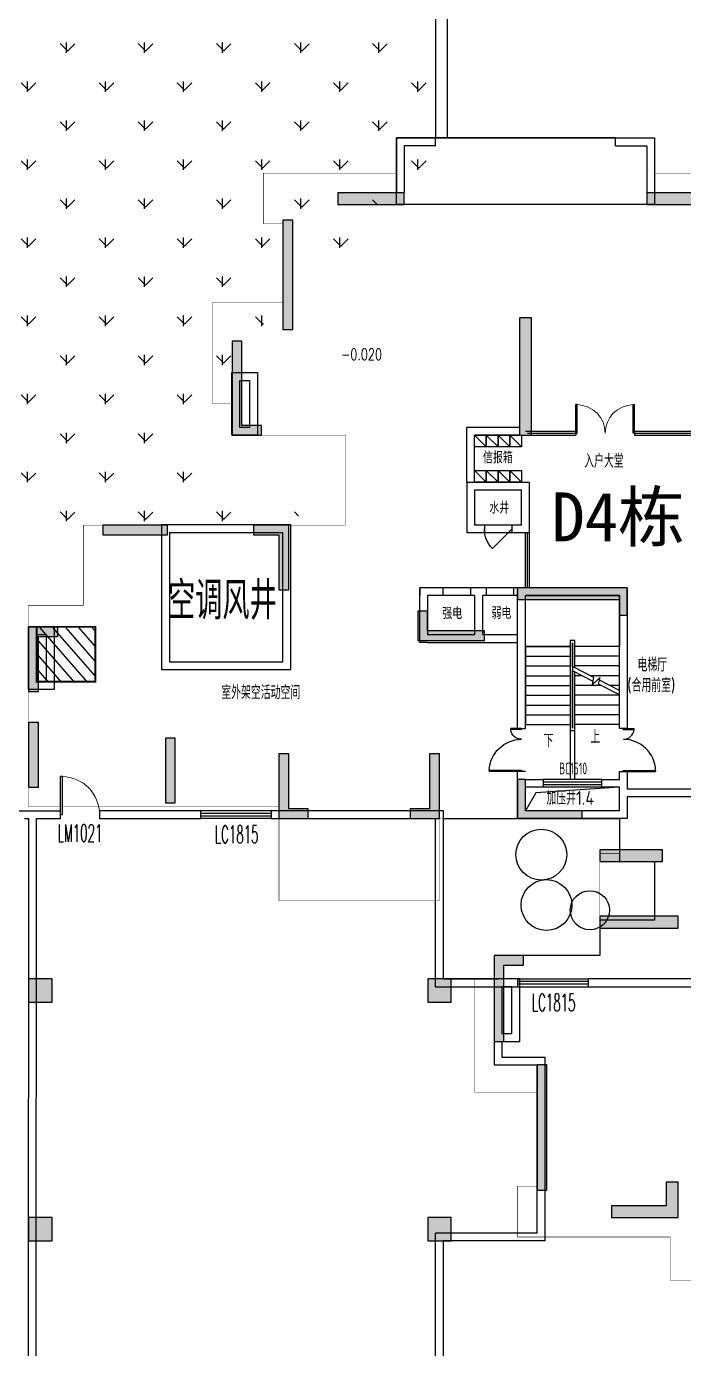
# Model space of a CAD drawing. Header units: millimetres. Extents: x 36720183 to 38160956, y 58934012 to 60388477.
# Drawn here: x 37633827 to 37650622, y 59281816 to 59315618 of the extents above; entities that cross this region are included whole.
import ezdxf

# ---------------------------------------------------------------- set-up
doc = ezdxf.new("R2010")
doc.units = ezdxf.units.MM
doc.header["$LTSCALE"] = 1000
doc.header["$MEASUREMENT"] = 0
doc.linetypes.add('DASH', pattern=[0.35, 0.25, -0.1])
for name, color, linetype in [('@ 绿化', 8, 'Continuous'), ('@YL', 2, 'Continuous'), ('C_Wall', 6, 'Continuous'), ('COLUMN', 9, 'Continuous'), ('DIM_SYMB', 3, 'Continuous'), ('PUB_DIM', 3, 'Continuous'), ('PUB_HATCH', 8, 'Continuous'), ('PUB_TEXT', 7, 'Continuous'), ('RMJM - P1 - P - 120-1$0$文字说明', 7, 'Continuous'), ('STAIR', 2, 'Continuous'), ('TEXT', 1, 'Continuous'), ('WALL', 4, 'Continuous'), ('WINDOW', 2, 'Continuous'), ('WINDOW_TEXT', 3, 'Continuous'), ('扑救面', 2, 'Continuous'), ('树木', 3, 'Continuous'), ('沉板', 2, 'Continuous'), ('裙楼挑廊', 7, 'Continuous'), ('首层轮廓', 6, 'Continuous')]:
    doc.layers.add(name, color=color, linetype=linetype)
doc.layers.add('水管井及降板', color=3, linetype='Continuous', plot=False)
doc.styles.add('_TCH_DIM', font='SIMPLEX', dxfattribs={"bigfont": 'GBCBIG'})
doc.styles.add('_TCH_WINDOW', font='SIMPLEX.shx', dxfattribs={"width": 0.7, "height": 3.5, "bigfont": 'GBCBIG.shx'})
doc.styles.add('RMJM - P1 - P - 120-1$0$RMJM_TEXT', font='ARIAL.TTF', dxfattribs={"height": 2.5})
doc.styles.get("Standard").update_dxf_attribs({"font": 'gbenor.shx', "bigfont": 'gbcbig.shx'})

# ---------------------------------------------------------------- blocks, each defined once
blk = doc.blocks.new('gj1-0107')
at = {"layer": 'WINDOW', "color": 2}
for points in [[(43000000.31815912, 57586506.21668966), (43003300.31815911, 57586506.21668966), (43003300.31815911, 57590206.21668966), (43000000.31815912, 57590206.21668966)], [(43000200.31815912, 57586706.21668966), (43003100.31815911, 57586706.21668966), (43003100.31815911, 57590006.21668966), (43000200.31815912, 57590006.21668966)]]:
    blk.add_lwpolyline(points, close=True, dxfattribs=at)
at = {"layer": 'PUB_TEXT', "color": 2}
blk.add_text('空调风井', height=964.5390070921986, dxfattribs=at).set_placement((43000165.24667449, 57587789.17968123))
blk = doc.blocks.new('_FZH')
blk.add_lwpolyline([(-0.499999999992724, -0.4999999999854481), (0.499999999992724, -0.4999999999854481), (0.499999999992724, 0.5000000000145519), (-0.499999999992724, 0.5000000000145519)], close=True)
at = {"layer": 'PUB_HATCH'}
blk.add_solid([(-0.499999999992724, -0.4999999999854481), (0.499999999992724, -0.4999999999854481), (-0.499999999992724, 0.5000000000145519), (0.499999999992724, 0.5000000000145519)], dxfattribs=at)
blk = doc.blocks.new('$DorLib2D$00000001')
for p, q in [((0.45, 0.9750000000000001), (0.5000000000000002, 0.9750000000000001)), ((0.45, 0), (0.45, 0.9750000000000001)), ((0.5, 0), (0.5, 0.9750000000000001)), ((0.5, 0), (0.45, 0))]:
    blk.add_line(p, q)
at = {"lineweight": 13}
blk.add_arc((0.475, 0), 0.975, 91.4692835813538, 180, dxfattribs=at)
blk = doc.blocks.new('$TCHSYS$WIN2D')
for p, q in [((-0.5, 0.5), (0.5, 0.5)), ((0.5, 0.1666666666666666), (-0.5, 0.1666666666666666)), ((0.5, -0.1666666666666667), (-0.5, -0.1666666666666667)), ((-0.4999999999999999, -0.5), (0.5, -0.5))]:
    blk.add_line(p, q)
blk = doc.blocks.new('56643chfgvhcsr')
blk.add_line((121896.0570901092, -24508.87096643308), (121596.0570907742, -24208.87096643308))
blk.add_lwpolyline([(121596.0570907742, -24208.87096643308), (121896.0570901092, -24208.87096643308), (121896.0570901092, -24508.87096643308), (121596.0570907742, -24508.87096643308)], close=True)
blk = doc.blocks.new('$DorLib2D$00000002')
for p, q in [((-0.5, -5.684341886080802e-17), (-0.5000000000000007, 0.4875)), ((-0.4750000000000007, 0.4875), (-0.5000000000000007, 0.4875)), ((-0.475, -2.842170943040401e-17), (-0.4750000000000007, 0.4875)), ((0.475, -2.842170943040401e-17), (0.4750000000000007, 0.4875)), ((0.4750000000000007, 0.4875), (0.5000000000000007, 0.4875)), ((0.5, -5.684341886080802e-17), (0.5000000000000007, 0.4875)), ((-0.5, -5.684341886080802e-17), (-0.475, -2.842170943040401e-17)), ((0.5, -5.684341886080802e-17), (0.475, -2.842170943040401e-17))]:
    blk.add_line(p, q)
at = {"lineweight": 13}
for centre, start, end in [((-0.4875, -4.263256414560601e-17), 0, 88.53071641864632), ((0.4875, -4.263256414560601e-17), 91.4692835813537, 180)]:
    blk.add_arc(centre, 0.4875, start, end, dxfattribs=at)
blk = doc.blocks.new('$DorLib2D$00000114')
at = {"color": 0}
blk.add_line((0.4999999999999964, 3.552713678800501e-15), (-0.2071067811864751, 0.7071067811864857), dxfattribs=at)
blk.add_arc((0.5000000000013856, -1.154631945610163e-12), 1.000000000001696, 135, 180, dxfattribs=at)
blk = doc.blocks.new('$DorLib2D$00000225')
at = {"color": 0}
for p, q in [((0.4750000000000032, -0.001447885298549778), (0.4750000000000032, 0.7521225008925327)), ((0.4750000000000032, 0.7521225008925327), (0.5000000000000036, 0.7521225008925363)), ((0.5000000000000036, -0.001447885298549778), (0.5000000000000036, 0.7521225008925363)), ((-0.4999999999999982, -3.552713678800501e-15), (-0.5, 0.252035990386009)), ((-0.4750000000000014, 0.252035990386009), (-0.5, 0.252035990386009)), ((-0.4749999999999996, -3.552713678800501e-15), (-0.4750000000000014, 0.252035990386009)), ((-0.4749999999999996, -3.552713678800501e-15), (-0.4999999999999947, -3.552713678800501e-15)), ((0.4750000000000032, -0.001447885298549778), (0.4999999999999929, -0.001447885298549778))]:
    blk.add_line(p, q, dxfattribs=at)
for centre, radius, start, end in [((0.5046168020419071, -0.001920809357812914), 0.7546247204382253, 92.24926861260724, 179.7237749158362), ((-0.5007908120542499, 0.002572563917482285), 0.2507930763238999, 359.7898704778746, 84.09743784757413)]:
    blk.add_arc(centre, radius, start, end, dxfattribs=at)
blk = doc.blocks.new('553443')
at = {"layer": 'WALL'}
for p, q in [((705022.991600763, -901401.3232858074), (705022.991600763, -900709.6513814)), ((705022.991600763, -900709.6513814), (705142.9916008748, -900709.6513814)), ((705142.9916008748, -900709.6513814), (705142.9916008748, -904259.6513813068)), ((705022.991600763, -904259.6513813068), (705022.991600763, -901513.7232185048)), ((703682.9916018434, -902959.6513812584), (703882.9916020297, -902959.6513812584)), ((706482.9916007258, -902959.6513812584), (706282.9916005395, -902959.6513812584)), ((703882.9916020297, -904059.6513813515), (703682.9916018434, -904059.6513813515)), ((706282.9916005395, -904059.6513813515), (706482.9916007258, -904059.6513813515))]:
    blk.add_line(p, q, dxfattribs=at)
at = {"layer": 'WINDOW', "yscale": -1100, "zscale": -1100}
for p, xscale, rotation in [((703782.9916024022, -903509.6513813068), 1100, 270), ((706382.991600167, -903509.6513813068), -1100, 90)]:
    blk.add_blockref('$DorLib2D$00000225', p, dxfattribs=dict(at, xscale=xscale, rotation=rotation))
blk = doc.blocks.new('A$C0C3F4AE4')
at = {"layer": 'C_Wall'}
for points in [[(-9899.99961723201, 9800), (-11599.99961648695, 9800), (-11599.99961648695, 9500), (-9899.99961723201, 9500)], [(-1999.99961797148, 9800.000000280095), (-3699.99966584146, 9800.000000251923), (-3699.99966584146, 9500.000000251923), (-1999.99961797148, 9500.000000280095)], [(-12750.04267729819, 6299.824524116702), (-12750.04267729819, 9100.000000190921), (-13000.04267729819, 9100.000000190921), (-13000.04267729819, 6299.824524116702)], [(-599.9996181577444, 6300.000000280095), (-599.9996181577444, 9100.175476354314), (-849.9996181577444, 9100.175476354314), (-849.9996181577444, 6300.000000280095)], [(-6649.99942779541, 3599.995026633609), (-6649.99942779541, 6599.995026633609), (-6949.99942779541, 6599.995026633609), (-6949.99942779541, 3599.995026633609)], [(-14299.94314944372, 5999.999999955297), (-14299.94314944372, 3599.824523881078), (-13549.94314944372, 3599.824523881078), (-13549.94314944372, 3849.824523881078), (-14049.94314944372, 3849.824523881078), (-14049.94314944372, 5999.999999955297)], [(-49.99961834400892, 3600.000000324799), (700.0003816559911, 3600.000000324799), (700.0003816559911, 6000.175476399017), (450.0003816559911, 6000.175476399017), (450.0003816559911, 3850.000000324799), (-49.99961834400892, 3850.000000324799)], [(-1499.999618995469, 1600.000000231666), (-2199.999618530273, 1600.000000231666), (-2199.999618530273, 1200.000000138534), (-1499.999618995469, 1200.000000138534)], [(-15950.09155273438, 1299.995122110005), (-17600.09155273438, 1299.995122110005), (-17600.09155273438, 1049.995122110005), (-15950.09155273438, 1049.995122110005)], [(-13749.95727539062, 1049.985585366841), (-13099.95727539062, 1049.985585366841), (-13099.95727539062, -350.0144146331586), (-12849.95727539062, -350.0144146331586), (-12849.95727539062, 1299.985585366841), (-13749.95727539062, 1299.985585366841)], [(200, 200), (-2000, 200), (-2200, 200), (-2200, 0), (-2200, -699.9998092651367), (-2000, -699.9998092651367), (-2000, 0), (0, 0), (-0.04081707447767258, -800.0099465602543), (199.9591829255223, -800.0099465602543)], [(2149.996948242188, -1349.915137136821), (2149.996948242188, 50.08467212831602), (2649.996948242188, 50.08467212831602), (2649.996948242188, 300.084672128316), (1899.996948242188, 300.084672128316), (1899.996948242188, -1349.915137136821)], [(5350, 50.08467212831602), (5850, 50.08467212831602), (5850, -1349.915137136821), (6100, -1349.915137136821), (6100, 300.084672128316), (5350, 300.084672128316)], [(-6999.999809078872, -599.9998092651367), (-4399.999618344009, -599.9998092651367), (-4399.999618344009, -999.9998092651367), (-4199.999618344009, -999.9998092651367), (-4199.999618344009, -299.9998092651367), (-6999.999809078872, -299.9998092651367)], [(9000.085830071475, -2149.995009218575), (9000.085830071475, -499.9950092185754), (8750.085830071475, -499.9950092185754), (8750.085830071475, -2149.995009218575)], [(-9550.0000137249, -900.0004402026534), (-9550.000014004298, -1650.000538178021), (-7850.000016705133, -1650.000919181854), (-7850.000016705133, -1400.000919181854), (-9300.000014004298, -1400.000538178021), (-9300.0000137249, -900.0004402026534)], [(-19250.08544921875, -2949.919190252665), (-19250.08544921875, -1549.919237936381), (-18750.08544921875, -1549.919237936381), (-18750.08544921875, -1299.919237936381), (-19500.08544921875, -1299.919237936381), (-19500.08544921875, -2949.919190252665)], [(12500.0862121582, -3149.994910749141), (12500.0862121582, -1499.995196851436), (12250.0862121582, -1499.995196851436), (12250.0862121582, -3149.994910749141)], [(-400, -4999.999713897705), (200, -4999.999713897705), (200, -2599.999809265137), (0, -2599.999809265137), (0, -4799.999713897705), (-400, -4799.999713897705)], [(-19249.98843565327, -5400.004872208694), (-19249.98843565327, -3750.005015259841), (-19499.98843565327, -3750.005015259841), (-19499.98843565327, -5400.004872208694)], [(10400.08544921875, -4700.09004100645), (12500.08544921875, -4700.09004100645), (12500.08544921875, -3950.09004100645), (12250.08544921875, -3950.09004100645), (12250.08544921875, -4450.09004100645), (10400.08544921875, -4450.09004100645)], [(-15750.09155273438, -5800.00487514073), (-15750.09155273438, -4150.004970508162), (-16000.09155273438, -4150.004970508162), (-16000.09155273438, -5800.00487514073)], [(-13100.09155273438, -4550.000047737733), (-13100.09155273438, -6199.999618528644), (-12350.09155273438, -6199.999618528644), (-12350.09155273438, -5949.999618528644), (-12850.09155273438, -5949.999618528644), (-12850.09155273438, -4549.998426491395)], [(-9749.99961778475, -6200.000190733001), (-8999.99961778475, -6200.000190733001), (-8999.99961778475, -4550.000190733001), (-9249.99961778475, -4550.000190733001), (-9249.99961778475, -5950.000190733001), (-9749.99961778475, -5950.000190733001)], [(-6999.999807961285, -5199.999994691927), (-6999.999808520079, -6200.000190642895), (-5349.999811220914, -6200.000571646728), (-5349.999811220914, -6000.000571646728), (-6799.999808520079, -6000.000190642895), (-6799.999807961285, -5199.999994691927)], [(-3300, -7000.004496420268), (-4900, -7000.004496420268), (-4900, -7300.004496420268), (-3300, -7300.004496420268)], [(6100.08544921875, -7000.004496420268), (4299.996948242188, -7000.004496420268), (4299.996948242188, -7300.004496420268), (6100.08544921875, -7300.004496420268)], [(10600.08544921875, -7000.004496420268), (8950.08544921875, -7000.004496420268), (8950.08544921875, -7300.004496420268), (10600.08544921875, -7300.004496420268)], [(-2900, -8700.004496420268), (-4900, -8700.004496420268), (-4900, -9000.004496420268), (-2900, -9000.004496420268)], [(5899.996948242188, -8700.004496420268), (3899.996948242188, -8700.004496420268), (3899.996948242188, -9000.004496420268), (5899.996948242188, -9000.004496420268)], [(-7350, -11900.18111690367), (-7350, -9950.004114950541), (-6850, -9950.004114950541), (-6850, -9700.004114950541), (-7600, -9700.004114950541), (-7600, -11900.18111690367)], [(7849.996948242188, -9950.004114950541), (8349.996948242188, -9950.004114950541), (8349.996948242188, -11900.18111690367), (8599.996948242188, -11900.18111690367), (8599.996948242188, -9700.004114950541), (7849.996948242188, -9700.004114950541)], [(-6250, -15700.00411495054), (-6250, -12500.00411495054), (-6500, -12500.00411495054), (-6500, -15700.00411495054)], [(7500, -15700.00411495054), (7499.996948242188, -12500.00411495054), (7249.996948242188, -12500.00411495054), (7250, -15700.00411495054)], [(-3200, -15500.00411495054), (-3200, -16100.00487788999), (-4600.000011175871, -16100.00487788999), (-4600.000011175871, -16400.00487788999), (-2900, -16400.00487788999), (-2900, -15500.00411495054)], [(3899.996948242188, -15500.00411495054), (3899.996948242188, -16400.00487788999), (5599.9999884516, -16400.00487788999), (5599.9999884516, -16100.00487788999), (4249.996948242188, -16100.00487788999), (4249.996948242188, -15500.00411495054)]]:
    blk.add_hatch(color=256, dxfattribs=at).paths.add_polyline_path(points)
for points in [[(-9899.99961723201, 9800), (-11599.99961648695, 9800), (-11599.99961648695, 9500), (-9899.99961723201, 9500)], [(-1999.99961797148, 9800.000000280095), (-3699.99966584146, 9800.000000251923), (-3699.99966584146, 9500.000000251923), (-1999.99961797148, 9500.000000280095)], [(-12750.04267729819, 6299.824524116702), (-12750.04267729819, 9100.000000190921), (-13000.04267729819, 9100.000000190921), (-13000.04267729819, 6299.824524116702)], [(-599.9996181577444, 6300.000000280095), (-599.9996181577444, 9100.175476354314), (-849.9996181577444, 9100.175476354314), (-849.9996181577444, 6300.000000280095)], [(-6649.99942779541, 3599.995026633609), (-6649.99942779541, 6599.995026633609), (-6949.99942779541, 6599.995026633609), (-6949.99942779541, 3599.995026633609)], [(-14299.94314944372, 5999.999999955297), (-14299.94314944372, 3599.824523881078), (-13549.94314944372, 3599.824523881078), (-13549.94314944372, 3849.824523881078), (-14049.94314944372, 3849.824523881078), (-14049.94314944372, 5999.999999955297)], [(-49.99961834400892, 3600.000000324799), (700.0003816559911, 3600.000000324799), (700.0003816559911, 6000.175476399017), (450.0003816559911, 6000.175476399017), (450.0003816559911, 3850.000000324799), (-49.99961834400892, 3850.000000324799)], [(-1499.999618995469, 1600.000000231666), (-2199.999618530273, 1600.000000231666), (-2199.999618530273, 1200.000000138534), (-1499.999618995469, 1200.000000138534)], [(-15950.09155273438, 1299.995122110005), (-17600.09155273438, 1299.995122110005), (-17600.09155273438, 1049.995122110005), (-15950.09155273438, 1049.995122110005)], [(-13749.95727539062, 1049.985585366841), (-13099.95727539062, 1049.985585366841), (-13099.95727539062, -350.0144146331586), (-12849.95727539062, -350.0144146331586), (-12849.95727539062, 1299.985585366841), (-13749.95727539062, 1299.985585366841)], [(200, 200), (-2000, 200), (-2000, 200), (-2200, 200), (-2200, 0), (-2200, -699.9998092651367), (-2000, -699.9998092651367), (-2000, 0), (0, 0), (-0.04081707447767258, -800.0099465602543), (199.9591829255223, -800.0099465602543)], [(2149.996948242188, -1349.915137136821), (2149.996948242188, 50.08467212831602), (2649.996948242188, 50.08467212831602), (2649.996948242188, 300.084672128316), (1899.996948242188, 300.084672128316), (1899.996948242188, -1349.915137136821)], [(5350, 50.08467212831602), (5850, 50.08467212831602), (5850, -1349.915137136821), (6100, -1349.915137136821), (6100, 300.084672128316), (5350, 300.084672128316)], [(-6999.999809078872, -599.9998092651367), (-4399.999618344009, -599.9998092651367), (-4399.999618344009, -999.9998092651367), (-4199.999618344009, -999.9998092651367), (-4199.999618344009, -299.9998092651367), (-6999.999809078872, -299.9998092651367)], [(9000.085830071475, -2149.995009218575), (9000.085830071475, -499.9950092185754), (8750.085830071475, -499.9950092185754), (8750.085830071475, -2149.995009218575)], [(-9550.0000137249, -900.0004402026534), (-9550.000014004298, -1650.000538178021), (-7850.000016705133, -1650.000919181854), (-7850.000016705133, -1400.000919181854), (-9300.000014004298, -1400.000538178021), (-9300.0000137249, -900.0004402026534)], [(-19250.08544921875, -2949.919190252665), (-19250.08544921875, -1549.919237936381), (-18750.08544921875, -1549.919237936381), (-18750.08544921875, -1299.919237936381), (-19500.08544921875, -1299.919237936381), (-19500.08544921875, -2949.919190252665)], [(12500.0862121582, -3149.994910749141), (12500.0862121582, -1499.995196851436), (12250.0862121582, -1499.995196851436), (12250.0862121582, -3149.994910749141)], [(-400, -4999.999713897705), (200, -4999.999713897705), (200, -2599.999809265137), (0, -2599.999809265137), (0, -4799.999713897705), (-400, -4799.999713897705)], [(-19249.98843565327, -5400.004872208694), (-19249.98843565327, -3750.005015259841), (-19499.98843565327, -3750.005015259841), (-19499.98843565327, -5400.004872208694)], [(10400.08544921875, -4700.09004100645), (12500.08544921875, -4700.09004100645), (12500.08544921875, -3950.09004100645), (12250.08544921875, -3950.09004100645), (12250.08544921875, -4450.09004100645), (10400.08544921875, -4450.09004100645)], [(-15750.09155273438, -5800.00487514073), (-15750.09155273438, -4150.004970508162), (-16000.09155273438, -4150.004970508162), (-16000.09155273438, -5800.00487514073)], [(-13100.09155273438, -4550.000047737733), (-13100.09155273438, -6199.999618528644), (-12350.09155273438, -6199.999618528644), (-12350.09155273438, -5949.999618528644), (-12850.09155273438, -5949.999618528644), (-12850.09155273438, -4549.998426491395)], [(-9749.99961778475, -6200.000190733001), (-8999.99961778475, -6200.000190733001), (-8999.99961778475, -4550.000190733001), (-9249.99961778475, -4550.000190733001), (-9249.99961778475, -5950.000190733001), (-9749.99961778475, -5950.000190733001)], [(-6999.999807961285, -5199.999994691927), (-6999.999808520079, -6200.000190642895), (-5349.999811220914, -6200.000571646728), (-5349.999811220914, -6000.000571646728), (-6799.999808520079, -6000.000190642895), (-6799.999807961285, -5199.999994691927)], [(-3300, -7000.004496420268), (-4900, -7000.004496420268), (-4900, -7300.004496420268), (-3300, -7300.004496420268)], [(6100.08544921875, -7000.004496420268), (4299.996948242188, -7000.004496420268), (4299.996948242188, -7300.004496420268), (6100.08544921875, -7300.004496420268)], [(10600.08544921875, -7000.004496420268), (8950.08544921875, -7000.004496420268), (8950.08544921875, -7300.004496420268), (10600.08544921875, -7300.004496420268)], [(-2900, -8700.004496420268), (-4900, -8700.004496420268), (-4900, -9000.004496420268), (-2900, -9000.004496420268)], [(5899.996948242188, -8700.004496420268), (3899.996948242188, -8700.004496420268), (3899.996948242188, -9000.004496420268), (5899.996948242188, -9000.004496420268)], [(-7350, -11900.18111690367), (-7350, -9950.004114950541), (-6850, -9950.004114950541), (-6850, -9700.004114950541), (-7600, -9700.004114950541), (-7600, -11900.18111690367)], [(7849.996948242188, -9950.004114950541), (8349.996948242188, -9950.004114950541), (8349.996948242188, -11900.18111690367), (8599.996948242188, -11900.18111690367), (8599.996948242188, -9700.004114950541), (7849.996948242188, -9700.004114950541)], [(-6250, -15700.00411495054), (-6250, -12500.00411495054), (-6500, -12500.00411495054), (-6500, -15700.00411495054)], [(7500, -15700.00411495054), (7499.996948242188, -12500.00411495054), (7249.996948242188, -12500.00411495054), (7250, -15700.00411495054)], [(-3200, -15500.00411495054), (-3200, -16100.00487788999), (-4600.000011175871, -16100.00487788999), (-4600.000011175871, -16400.00487788999), (-2900, -16400.00487788999), (-2900, -15500.00411495054)], [(3899.996948242188, -15500.00411495054), (3899.996948242188, -16400.00487788999), (5599.9999884516, -16400.00487788999), (5599.9999884516, -16100.00487788999), (4249.996948242188, -16100.00487788999), (4249.996948242188, -15500.00411495054)]]:
    blk.add_lwpolyline(points, close=True, dxfattribs=at)
blk = doc.blocks.new('D3D4scpm')
at = {"layer": '沉板'}
h = blk.add_hatch(dxfattribs=at)
h.set_pattern_fill('ANSI31', color=6, scale=2000, angle=3.891542205998133, style=0)
h.set_pattern_definition([(131.1084577940019, (33568925.93874326, -62091941.7368477), (188.3665861888746, 164.3716192277404), [])])
h.paths.add_polyline_path([(197022.3006768525, -167537.3439926058), (197022.300952971, -168937.3439926133), (195522.3009529784, -168937.3442884609), (195522.3006768525, -167537.3442884609)])
at = {"layer": 'DIM_SYMB', "color": 6}
for points in [[(208628.0515673608, -170139.4435388744, 0, 0, 0), (208628.0515673608, -167414.4435390159, 0, 0, 0), (209828.051567547, -167414.4435390159, 0, 0, 0), (209828.051567547, -168464.4435388297, 80.00000000000001, 0, 0), (209828.051567547, -168764.4435388744, 0, 0, 0)], [(209828.051567547, -170139.4435388744, 0, 0, 0), (209828.051567547, -169314.4435389191, 80.00000000000001, 0, 0), (209828.051567547, -169014.4435388744, 0, 0, 0)]]:
    blk.add_lwpolyline(points, format="xyseb", dxfattribs=at)
at = {"layer": 'PUB_DIM', "color": 6}
blk.add_lwpolyline([(210428.0515671745, -171614.4435339868), (208294.8502502441, -171761.4641634524), (208028.051566802, -172214.4435390159)], dxfattribs=at)
at = {"layer": 'STAIR', "color": 6}
for p, q in [((210328.0515672192, -155014.4437294677), (205728.051567696, -155014.4437295124)), ((208028.051566802, -168014.4435388744), (208028.051566802, -166714.4435389191)), ((208028.051566802, -166714.4435389191), (210428.0515671745, -166714.4435389191)), ((208028.051566802, -168014.4435363114), (208028.051566802, -166714.4435363561)), ((210428.0515671745, -166714.4435389191), (210428.0515671745, -168014.4435388744)), ((209288.0515675098, -167864.4435389712), (209168.051567398, -167864.4435389712)), ((209168.051567398, -167864.4435389712), (209168.051567398, -170164.443538785)), ((209228.0515669882, -168525.3234289363), (209228.0515669882, -167924.4435390234)), ((209228.0515669882, -167924.4435390234), (209228.0515669882, -167924.4435390234)), ((209228.0515669882, -167924.4435390234), (209228.0515669882, -168525.3234289363)), ((209288.0515675098, -168556.1154433787), (209288.0515675098, -167864.4435389712)), ((208028.051566802, -168014.4435388744), (208028.051566802, -170014.4435388744)), ((208028.051566802, -168014.4435388744), (209168.051567398, -168014.4435388744)), ((209168.051567398, -168014.4435388744), (208028.051566802, -168014.4435388744)), ((208028.051566802, -168014.4435363114), (208028.051566802, -170014.4435363114)), ((208028.051566802, -168264.4435388744), (209168.051567398, -168264.4435388744)), ((209228.0515669882, -168525.3234289363), (209228.0515669882, -168014.4435388744)), ((209228.0515669882, -168014.4435388744), (209228.0515669882, -170014.4435388744)), ((210428.0515671745, -168014.4435388744), (209288.0515675098, -168014.4435388744)), ((210428.0515671745, -168014.4435388744), (209288.0515675098, -168014.4435388744)), ((210428.0515671745, -168264.4435388744), (209288.0515675098, -168264.4435388744)), ((210428.0515671745, -169141.1637161151), (210428.0515671745, -168014.4435388744)), ((208028.051566802, -168514.4435388744), (209168.051567398, -168514.4435388744)), ((209776.7894458994, -168806.9358396158), (209228.0515669882, -168525.3234289363)), ((209228.0515669882, -170014.4435388744), (209228.0515669882, -168637.7233616337)), ((209754.9699447155, -168908.1379990354), (209228.0515669882, -168637.7233616337)), ((209228.0515669882, -170104.4435389563), (209228.0515669882, -168637.7233616337)), ((209228.0515669882, -168637.7233616337), (209228.0515669882, -170104.4435389563)), ((210428.0515671745, -168514.4435388744), (209288.0515675098, -168514.4435388744)), ((209288.0515675098, -170164.443538785), (209288.0515675098, -168668.5153760761)), ((208028.051566802, -168764.4435388744), (209168.051567398, -168764.4435388744)), ((209474.9730755612, -168764.4435388744), (209288.0515675098, -168764.4435388744)), ((210428.0515671745, -168764.4435388744), (209693.9907693341, -168764.4435388744)), ((209934.6746834964, -168806.6394864842), (209737.4270684123, -168989.504521504)), ((209737.4270684123, -168989.504521504), (209776.7894458994, -168806.9358396158)), ((209897.0684348643, -168981.0629780665), (209934.6746834964, -168806.6394864842)), ((210428.0515671745, -169253.5636488125), (209897.0684348643, -168981.0629780665)), ((210428.0515671745, -169141.1637161151), (209918.8879360482, -168879.8608186468)), ((208028.051566802, -169014.4435388744), (209168.051567398, -169014.4435388744)), ((208028.051566802, -169264.4435388744), (209168.051567398, -169264.4435388744)), ((209962.1123648286, -169014.4435388744), (209288.0515675098, -169014.4435388744)), ((210428.0515671745, -169264.4435388744), (209288.0515675098, -169264.4435388744)), ((210428.0515671745, -169014.4435388744), (210181.1300586015, -169014.4435388744)), ((210428.0515671745, -170014.4435388744), (210428.0515671745, -169253.5636488125)), ((208028.051566802, -169514.4435388744), (209168.051567398, -169514.4435388744)), ((210428.0515671745, -169514.4435388744), (209288.0515675098, -169514.4435388744)), ((208028.051566802, -169764.4435388744), (209168.051567398, -169764.4435388744)), ((208028.051566802, -170014.4435388744), (209168.051567398, -170014.4435388744)), ((209228.0515669882, -170014.4435388744), (209228.0515669882, -170014.4435388744)), ((210428.0515671745, -169764.4435388744), (209288.0515675098, -169764.4435388744)), ((210428.0515671745, -170014.4435388744), (209288.0515675098, -170014.4435388744)), ((209168.051567398, -170164.443538785), (209288.0515675098, -170164.443538785)), ((209228.0515669882, -170104.4435389563), (209228.0515669882, -170104.4435389563))]:
    blk.add_line(p, q, dxfattribs=at)
blk.add_lwpolyline([(211328.0515668318, -156715.5558992252), (204728.0515681058, -156715.5558992252), (204728.0515681058, -155014.4437294677), (211328.051566802, -155014.4437294677)], close=True, dxfattribs=at)
at = {"layer": 'WALL', "color": 6}
for p, q in [((205728.051567696, -155214.4437294602), (205728.051567696, -155014.4437294602)), ((210328.0515672192, -155214.4437294602), (210328.0515672192, -155014.4437294602)), ((207878.0526283383, -162414.4595538974), (206528.0517925471, -162414.4562509134)), ((206528.0517925471, -163814.443538785), (206528.0517925471, -162414.4562509134)), ((207878.0521390066, -162614.4595538974), (206728.0517925471, -162614.4567402452)), ((206728.0517925471, -163814.443538785), (206728.0517925471, -162614.4567402452)), ((206528.0517925471, -163814.443538785), (208128.0517914295, -163814.443538785)), ((206528.0517925471, -163814.4435387775), (206528.0517925024, -165114.4435363337)), ((208128.0517914295, -165114.4435363784), (208128.0517914295, -163814.443538785)), ((206728.0517912433, -164014.4435390234), (207928.0517912433, -164014.4435390756)), ((206728.0517925397, -164014.4435390234), (206728.0517925099, -164914.4435363412)), ((207928.0517912433, -164914.4435375854), (207928.0517912433, -164014.4435390756)), ((206978.0517912433, -164914.443536602), (206728.0517912433, -164914.4435363412)), ((206978.0517912433, -164914.4435363412), (206978.0517912358, -165114.4435363412)), ((207928.0517912433, -164914.4435375854), (207678.0517912358, -164914.4435373247)), ((207678.0517912358, -164914.4435363412), (207678.0517912284, -165114.4435363412)), ((206978.0517912358, -165114.4435363486), (206528.0517925024, -165114.4435363337)), ((208128.0517914295, -165114.4435363784), (207678.0517912284, -165114.443536371)), ((205328.051791802, -167814.4435362667), (205328.051791802, -166514.4433483705)), ((205928.0517914295, -166514.4433483705), (205328.051791802, -166514.4433483705)), ((205328.051791802, -166514.4433483705), (205328.051791802, -166714.4433483705)), ((205928.0517914295, -166714.443348363), (205928.0517914295, -166514.443348363)), ((207035.2314682081, -166514.4433483705), (206628.0517914295, -166514.4433483705)), ((206628.0517914295, -166714.4433483705), (206628.0517914295, -166514.4433483705)), ((207028.0517912433, -166714.4433483705), (207028.0517912433, -166514.4433483705)), ((207828.0517914295, -166514.4433483705), (207728.0517912284, -166514.4433483556)), ((207728.0517912358, -166714.4433483779), (207728.0517912358, -166514.4433483705)), ((210628.0515673608, -166514.4433483705), (207828.0515669882, -166514.4433483705)), ((207828.0515672117, -170114.4435388297), (207828.0515675694, -166514.4433483705)), ((210628.0515673608, -166514.4433483705), (210628.0515673608, -170114.4435388297)), ((205328.051791802, -166714.4433483705), (205328.051791802, -166714.4433483705)), ((205528.0517919213, -166714.4433483705), (205528.0517919883, -167714.4435364082)), ((205928.0517914295, -166714.4433483705), (205528.0517919883, -166714.4433483705)), ((206728.0517914295, -166714.4433483705), (206628.0517914295, -166714.4433483705)), ((206728.0517914295, -166714.4433483705), (206728.0517914295, -167714.4435364082)), ((207028.0517912433, -166714.4433483705), (206928.0517914295, -166714.4433483705)), ((206928.0517914295, -166714.4433483705), (206928.0517914295, -167714.4435364082)), ((207828.0517914295, -166714.4433483705), (207728.0517912358, -166714.4433483705)), ((210428.0515671745, -166714.4435389191), (208028.051566802, -166714.4435389191)), ((208028.051566802, -169914.443538785), (208028.051566802, -166714.4435389191)), ((208028.051566802, -170014.4435363114), (208028.051566802, -166714.4435363561)), ((210428.0515671745, -170114.4435388297), (210428.0515671745, -166714.4435389191)), ((205328.051791802, -167914.4435363561), (205328.051791802, -167814.4435362667)), ((205528.0517919883, -167914.4435363561), (205328.051791802, -167914.4435363561)), ((205528.0517919883, -167714.4435364082), (206728.0517914295, -167714.4435364082)), ((205528.0517919883, -167914.4435363561), (205528.0517919883, -167914.4435363561)), ((205528.0517919883, -167914.4435363561), (207828.0517919883, -167914.4435363561)), ((206928.0517914295, -167714.4435364082), (207828.0517919883, -167714.4435364082)), ((208028.051566802, -170114.4435388297), (208028.051566802, -169914.443538785)), ((208028.051566802, -170114.4435388297), (208028.051566802, -170014.4435363114)), ((207828.0515669882, -172414.4435389712), (207828.0515671074, -171214.4437294677)), ((210428.0515671745, -171414.4435338005), (210428.0515671745, -171214.4435389191)), ((210628.0515673608, -171214.4435389191), (210628.0515673608, -171664.4435339868)), ((208028.051566802, -171414.4435338005), (208478.0515669882, -171414.4435338005)), ((208028.051566802, -172214.443538785), (208028.051566802, -171614.4435339868)), ((208478.0515669882, -171614.4435339868), (208028.051566802, -171614.4435339868)), ((208478.0515669882, -171414.4435338005), (208478.0515669882, -171614.4435339868)), ((209978.0515669882, -171614.4435339868), (209978.0515669882, -171414.4435338005)), ((209978.0515669882, -171414.4435338005), (210428.0515671745, -171414.4435338005)), ((210428.0515671745, -171614.4435339868), (209978.0515669882, -171614.4435339868)), ((210428.0515671745, -172214.4435338005), (210428.0515671745, -171614.4435339868)), ((213628.051566802, -171664.4435388744), (210628.0515673608, -171664.4435388744)), ((210628.0515673608, -171864.4435388297), (210628.0515673608, -172414.4435335994)), ((215028.0515669882, -171864.4435388297), (210628.0515673608, -171864.4435388297)), ((191619.2840996683, -172214.4431505576), (196141.9047569782, -172214.4431523755)), ((196141.9047569484, -172414.4431493357), (196141.9047569782, -172214.4431473836)), ((199729.2806944773, -172214.4431495667), (197141.9044444859, -172214.4431479946)), ((197141.9044444859, -172214.4431479946), (197141.9044444561, -172414.4431494698)), ((199729.2806944549, -172414.4431497976), (199729.2806944773, -172214.4431495667)), ((205929.281008251, -172214.4431584552), (201529.2806944773, -172214.4431506544)), ((201529.2806944773, -172214.4431506544), (201529.2806944549, -172414.4431500211)), ((205929.2810080722, -176514.4432557598), (205929.2810082808, -172214.4431584626)), ((210428.0515671745, -172214.4435338005), (208028.051566802, -172214.443538785)), ((195220.1989901885, -172414.443620339), (195330.6792796031, -172414.4436203763)), ((195324.4589518234, -191835.6968522072), (195330.6792795956, -172414.4436203837)), ((195524.3948896751, -192035.696185492), (195530.6792742908, -172414.4431524128)), ((195530.4550189897, -172414.4431524128), (196141.9047569484, -172414.4431493357)), ((197141.9044444561, -172414.4431494698), (199729.2806944549, -172414.4431497976)), ((201529.2806944549, -172414.4431500211), (205729.2810776606, -172414.4431537017)), ((205729.2810774744, -176714.443330586), (205729.2810776979, -172414.4433482736)), ((210628.0515673608, -172414.4435335994), (207828.051567547, -172414.4435389712)), ((205729.2810774744, -176714.443330586), (207329.2329818979, -176714.4433008879)), ((205929.2810080722, -176514.4432557598), (207329.2329819426, -176514.4433008879)), ((207829.3660916016, -176514.5287066251), (207329.2329835147, -176514.5286953151)), ((207329.2329818979, -176714.4433008879), (207329.2329834551, -176714.5286953151)), ((207329.2329834551, -176714.5286953151), (207829.3660915419, -176714.5287145004)), ((207829.3660915419, -176714.5287145004), (207829.3660916016, -176514.5287066251)), ((215412.5044053793, -176514.5287020952), (209629.3660916016, -176514.5287080333)), ((209629.3660916016, -176514.5287080556), (209629.3660915419, -176714.5287157372)), ((209629.3660915419, -176714.5287157372), (215412.5047397986, -176714.5287009925)), ((207228.0517914295, -178114.4435391575), (207229.2329834774, -178714.4433259517)), ((207428.0517914295, -178114.4435391575), (207428.05178909, -178514.443327114)), ((207229.2329834774, -178514.4433259517), (207229.2329834774, -178714.4433259517)), ((207229.2329834774, -178714.4433259517), (208329.2329704314, -178714.4433335364)), ((207428.0517890975, -178514.4433271065), (208529.2329241931, -178514.4433335438)), ((208329.232987307, -183014.4433144107), (208329.232987307, -178714.4433335289)), ((208529.23298347, -180214.5286958814), (208529.2329241931, -178514.4433335438)), ((208529.2330128476, -183214.44335749), (208529.23298347, -180214.5286958814)), ((205729.2810269892, -191835.6962976009), (205729.2810274363, -183014.443313919)), ((208329.232987307, -183014.4433144107), (205729.2810274363, -183014.443313919)), ((205929.2810377404, -191835.6962976009), (205929.2810381725, -183214.4433570132)), ((208529.2330128476, -183214.44335749), (205929.2810381725, -183214.4433570132))]:
    blk.add_line(p, q, dxfattribs=at)
for points in [[(205728.051567696, -155014.4437294602), (204728.0515681133, -155014.4437294677), (204728.0515680909, -156415.5558992252)], [(210328.0515672192, -155014.4437294602), (211328.051566802, -155014.4437294677), (211328.0515668243, -156415.5558992252)], [(205728.051567696, -155214.4437294602), (204928.0515681133, -155214.4437294677), (204928.0515680909, -156415.5558992252)], [(210328.0515672192, -155214.4437294602), (211128.051566802, -155214.4437294677), (211128.0515668243, -156415.5558992252)]]:
    blk.add_lwpolyline(points, dxfattribs=at)
at = {"layer": 'WINDOW', "color": 6}
for p, q in [((208028.0517914295, -162514.4435388744), (209315.6736033112, -162514.4435388744)), ((208078.0517914295, -162564.4435388744), (209315.6736033112, -162564.4435388744)), ((209315.6736033112, -162514.4435388744), (209315.6736033112, -162614.4435388744)), ((210815.6736033112, -162514.4435388744), (212728.0515678376, -162514.4435388744)), ((210815.6736033112, -162514.4435388744), (210815.6736033112, -162614.4435388744)), ((210815.6736033112, -162564.4435388744), (212678.0515678301, -162564.4435388744)), ((208128.0517914295, -162614.4435388744), (209315.6736033112, -162614.4435388744)), ((210815.6736033112, -162614.4435388744), (212628.0515678301, -162614.4435388744)), ((207678.0517912358, -164914.4435363114), (206978.0517912433, -164914.4435363188)), ((207678.0517912284, -165114.4435363412), (206978.0517912358, -165114.4435363486)), ((208028.0517914295, -166514.4433483705), (208028.0517914295, -165114.4435363784)), ((208078.0517914295, -166514.4433483705), (208078.0517914295, -165114.4435363784)), ((208128.0517914295, -166514.4433483705), (208128.0517914295, -165114.4435363784)), ((206628.0517914221, -166514.4433483556), (205928.0517914295, -166514.4433483705)), ((207728.0517912284, -166514.4433483556), (207028.0517912433, -166514.4433483705)), ((207035.2314682081, -166514.4433483481), (207028.0517912358, -166514.4433483481)), ((206628.0517914295, -166714.4433483779), (205928.0517914295, -166714.4433483705)), ((207728.0517912358, -166714.4433483779), (207028.0517912433, -166714.4433483705))]:
    blk.add_line(p, q, dxfattribs=at)
at = {"layer": '树木', "color": 6}
for centre, radius in [((208431.9589609727, -173338.1091304794), 650), ((208564.0550335571, -174628.3610036001), 650), ((209674.5030965433, -174760.7991224602), 500)]:
    blk.add_circle(centre, radius, dxfattribs=at)
at = {"layer": '水管井及降板', "color": 6, "ltscale": 0.5}
for points in [[(201175.6349786818, -162614.4432712272), (200525.6349786818, -162614.4433583021), (200525.634764336, -161014.4433583021), (201175.634764336, -161014.4432712272)], [(200975.6349518895, -162414.4432980195), (200725.6349518895, -162414.4433315098), (200725.6347911283, -161214.4433315098), (200975.6347911283, -161214.4432980195)], [(195979.3432342112, -169114.350320898), (195329.3432342112, -169114.3504079729), (195329.3430198655, -167514.3504079729), (195979.3430198655, -167514.350320898)], [(195781.7600478977, -168914.35034208), (195531.7600478977, -168914.3503755778), (195531.7598871365, -167714.3503755778), (195781.7598871365, -167714.3503420874)], [(207230.4684443548, -178114.528677918), (207880.4684443548, -178114.528764993), (207880.4686587006, -176514.528764993), (207230.4686587006, -176514.528677918)], [(207428.0516306683, -177914.5286991), (207678.0516306683, -177914.5287325978), (207678.0517914295, -176714.5287325978), (207428.0517914295, -176714.5286991075)]]:
    blk.add_lwpolyline(points, close=True, dxfattribs=at)
at = {"layer": '水管井及降板', "color": 6, "ltscale": 0.5, "const_width": 50}
blk.add_lwpolyline([(197031.7602086514, -168914.3501746207), (195531.7602086589, -168914.3503755778), (195531.760021098, -167514.3503755778), (197031.760021098, -167514.3501746207)], close=True, dxfattribs=at)
at = {"layer": '首层轮廓', "color": 6, "linetype": 'DASH', "const_width": 10}
blk.add_lwpolyline([(218928.0515552536, -184214.4437294677), (211728.0515558124, -184214.4437294677), (211728.0515558124, -183114.4437293783), (207828.051566802, -183114.4437293783), (207828.051566802, -181814.4437293336), (208328.051566802, -181814.4437293336), (208328.0515669882, -179414.443729423), (206728.051566802, -179414.443729423), (206728.051566802, -176514.4437296093), (207228.0515669882, -176514.4437296093), (207228.0515671745, -175914.4429667145), (209928.0515673533, -175914.4481165335), (209928.0515669882, -173314.4433481842), (210428.0515673608, -173314.4433481842), (210428.0515656322, -172414.4437245354), (205828.0515669882, -172414.4437245354), (205828.0515669882, -174514.4435388222), (201728.0515673608, -174514.4435388222), (201728.1369233504, -172114.4435416684), (199028.0515669882, -172114.4435388222), (198828.0515669882, -172114.4435331449), (195328.0631326064, -172114.3873871565), (195328.0515673608, -166964.4435815439), (196728.0515673608, -166964.4435815439), (196728.0515673608, -164914.4435387775), (203428.0515677333, -164914.4435316846), (203428.0515677333, -162614.4437321201), (200528.0515690893, -162614.3854508847), (200528.0515679196, -161814.4437294677), (200028.0515667722, -161814.4437294677), (200028.0515667722, -159214.443729423), (201828.0515679196, -159214.443729423), (201828.0515677333, -157214.4437294677), (201328.0515677333, -157214.4437294677), (201328.0515677333, -155914.4437293783), (204728.0515681058, -155914.4437293783), (204728.0515681058, -155014.4437294677), (211328.051566802, -155014.4437294677), (211328.051566802, -155914.4437293783), (214728.0515671745, -155914.4437293783)], dxfattribs=at)
at = {"color": 6}
for p in [(85130.87755803764, -138405.5727626756), (85430.87755737454, -138405.5727626756), (85730.87755671144, -138405.5727626756), (86030.87755604088, -138405.5727626756), (85130.87755803764, -139305.5725723505), (85430.87755737454, -139305.5725723505), (85730.87755671144, -139305.5725723505), (86030.87755604088, -139305.5725723505)]:
    blk.add_blockref('56643chfgvhcsr', p, dxfattribs=at)
at = {"layer": 'C_Wall', "color": 6}
blk.add_blockref('A$C0C3F4AE4', (214828.051566802, -166214.4545805305), dxfattribs=at)
at = {"layer": 'COLUMN', "color": 6, "xscale": 599.9999999767169, "yscale": 599.9999999767169, "zscale": 599.9999999767169}
for p in [(195629.3661116585, -176814.5287164003), (205829.2810320556, -176814.3540213332), (195629.3663296402, -182914.4432271048), (205829.2812500373, -182914.2685320377)]:
    blk.add_blockref('_FZH', p, dxfattribs=at)
at = {"layer": 'WALL', "color": 6, "xscale": -1}
blk.add_blockref('553443', (914311.0431682691, 732845.207842432), dxfattribs=at)
at = {"layer": 'WINDOW', "color": 6}
for name, p, xscale, yscale, zscale in [('$DorLib2D$00000002', (210065.6736033112, -162564.4435388744), -1500, 1500, -1500), ('$TCHSYS$WIN2D', (209228.0515669882, -171514.4435338899), -1500, 200, 1500), ('$TCHSYS$WIN2D', (208729.3660604507, -176614.5286957175), 1800, 200, 1800)]:
    blk.add_blockref(name, p, dxfattribs=dict(at, xscale=xscale, yscale=yscale, zscale=zscale))
at = {"layer": 'WINDOW', "color": 6, "extrusion": (0, 0, -1), "xscale": 700.0000000000001, "yscale": 700.0000000000001, "zscale": 700.0000000000001, "rotation": 180}
blk.add_blockref('$DorLib2D$00000114', (-207328.0517912358, -165014.4435363412), dxfattribs=at)
at = {"layer": 'WINDOW', "color": 6}
for name, p, xscale, yscale, zscale, rotation in [('$DorLib2D$00000001', (196641.9045801312, -172314.4431522414), -1000, 1000, -1000, 359.9999999927339), ('$TCHSYS$WIN2D', (200629.2808053568, -172314.4431527406), 1800, 200, -1800, 179.9999999927338)]:
    blk.add_blockref(name, p, dxfattribs=dict(at, xscale=xscale, yscale=yscale, zscale=zscale, rotation=rotation))
at = {"layer": 'PUB_TEXT', "color": 6, "style": '_TCH_DIM', "width": 0.7058823529411765}
blk.add_text('-0.020', height=297.5, dxfattribs=at).set_placement((203317.5428932086, -160694.8610982001))
at = {"layer": 'PUB_TEXT', "color": 6, "style": '_TCH_DIM'}
for s, p in [('下', (208488.4239074588, -170594.4435389489)), ('上', (209686.562205337, -170494.4435389489))]:
    blk.add_text(s, height=337.5886524822695, dxfattribs=at).set_placement(p)
at = {"layer": 'RMJM - P1 - P - 120-1$0$文字说明', "color": 6, "insert": (212098.1169098243, -164077.8852952644), "char_height": 1250, "width": 25500, "attachment_point": 3, "style": 'RMJM - P1 - P - 120-1$0$RMJM_TEXT'}
blk.add_mtext('{\\fSimSun|b0|i0|c134|p2;D4栋}', dxfattribs=at)
at = {"layer": 'TEXT', "color": 6}
for s, height, p in [('信报箱', 300, (206941.4189717025, -163335.9763362855)), ('入户大堂', 350, (209529.5325242803, -163447.8517583311)), ('水井', 300, (207104.623485893, -164618.5482654795)), ('弱电', 300, (207158.5068807155, -167310.8276196122)), ('强电', 300, (205901.102590546, -167316.8101776391)), ('电梯厅', 350, (210892.3984546959, -168659.8994213417)), ('室外架空活动空间', 350, (200253.6297219172, -169366.211316593)), ('(合用前室)', 350, (210628.4961080179, -169183.3994212374)), ('加压井1.4', 350, (208565.0095998719, -172064.4882544354))]:
    blk.add_text(s, height=height, dxfattribs=at).set_placement(p)
at = {"layer": 'WINDOW_TEXT', "color": 6, "width": 0.7}
blk.add_text('BC1510', height=300, dxfattribs=at).set_placement((208890.7550913915, -171285.7871499807, -131249.8507732469))
at = {"layer": 'WINDOW_TEXT', "color": 6, "style": '_TCH_WINDOW', "width": 0.4941176470588236}
for s, p in [('LM1021', (196069.8282128721, -173010.2317268625)), ('LC1815', (200087.6065481827, -173043.1351202726)), ('LC1815', (208190.5534688011, -177343.3960122615))]:
    blk.add_text(s, height=446.25, dxfattribs=at).set_placement(p)

msp = doc.modelspace()

# ---------------------------------------------------------------- hatches: boundary and pattern name
at = {"layer": '@ 绿化', "linetype": 'Continuous'}
h = msp.add_hatch(dxfattribs=at)
h.set_pattern_fill('GRASS', color=256, scale=500, style=0)
h.set_pattern_definition([(90, (0, 0), (-997.7954749999999, 997.7954750000001), [264.58066, -1731.01015]), (45, (0, 0), (-997.7961550815103, 997.7961550815104), [264.58066, -1146.51615]), (135, (0, 0), (-997.7961550815104, -997.7961550815103), [264.58066, -1146.51615])])
edge = h.paths.add_edge_path()
edge.add_line((37624372.42793823, 59312466.93814161), (37624372.42793823, 59317715.98568337))
edge.add_line((37624372.42793823, 59317715.98568337), (37640266.35957092, 59317715.98568337))
edge.add_arc((37641211.40315846, 59325798.28268545), 8137.360272978403, 263.3308258010851, 291.9313281521807)
edge.add_line((37644250.66692867, 59318249.80549152), (37644281.2638714, 59311366.93814609))
edge.add_line((37644281.2638714, 59311366.93814609), (37642782.46189517, 59311366.93814609))
edge.add_line((37642782.46189517, 59311366.93814609), (37642782.46189497, 59309767.02352607))
edge.add_line((37642782.46189497, 59309767.02352607), (37639881.36377627, 59309967.0235234))
edge.add_line((37639881.36377627, 59309967.0235234), (37639882.46189516, 59306482.78799053))
edge.add_line((37639882.46189516, 59306482.78799053), (37638344.52950405, 59306482.78799053))
edge.add_line((37638344.52950405, 59306482.78799053), (37638582.46189517, 59303766.93814609))
edge.add_line((37638582.46189517, 59303766.93814609), (37640782.46189517, 59303766.93814608))
edge.add_line((37640782.46189517, 59303766.93814608), (37640782.46189515, 59302267.02352322))
edge.add_line((37640782.46189515, 59302267.02352322), (37626872.36748941, 59302267.02352322))
edge.add_line((37626872.36748941, 59302267.02352322), (37626872.36748941, 59303766.93814608))
edge.add_line((37626872.36748941, 59303766.93814608), (37629072.20891249, 59303767.72088211))
edge.add_line((37629072.20891249, 59303767.72088211), (37629072.36748942, 59306666.85278955))
edge.add_line((37629072.36748942, 59306666.85278955), (37628565.45989847, 59306666.92466402))
edge.add_line((37628565.45989847, 59306666.92466402), (37628579.39647696, 59311868.13069644))
edge.add_line((37628579.39647696, 59311868.13069644), (37624872.36748942, 59311868.13069876))
edge.add_line((37624872.36749054, 59311868.13069762), (37624372.42793825, 59311868.13069759))
edge.add_line((37624372.42793825, 59311868.13069759), (37624372.42793823, 59312466.93814161))

# ---------------------------------------------------------------- linework, layer by layer
at = {"layer": '@YL'}
msp.add_lwpolyline([(37645982.49511113, 59319140.69169082), (37645982.49510846, 59316360.36193231), (37644281.28047939, 59316360.36193231), (37644281.28047939, 59312768.1302937)], dxfattribs=at)
at = {"layer": '@YL', "color": 8}
msp.add_lwpolyline([(37646282.49511113, 59319140.69169053), (37646282.49510816, 59316060.36193231), (37644581.28047939, 59316060.36193231), (37644581.28047939, 59312768.1302937)], dxfattribs=at)
at = {"layer": '扑救面'}
msp.add_lwpolyline([(37645781.28070312, 59291267.02352903), (37644482.50991976, 59291267.11280532), (37644482.51069594, 59295367.02364853), (37648981.28047886, 59295367.02329267), (37648981.28047886, 59294467.02366901), (37648981.2755797, 59294267.02366902), (37649881.28047849, 59294267.02366902), (37649881.28047849, 59292767.02366901), (37648481.28070312, 59292767.02366901), (37648481.28047905, 59291867.02328778), (37645781.28047868, 59291867.02328778), (37645781.23923525, 59291267.02353188)], dxfattribs=at)

# ---------------------------------------------------------------- block references
msp.add_blockref('D3D4scpm', (37438553.22891169, 59467782.57402322))
at = {"layer": '裙楼挑廊', "color": 0}
msp.add_blockref('gj1-0107', (-5362719.037007101, 1712667.888802275), dxfattribs=at)

doc.saveas('drawing.dxf')
